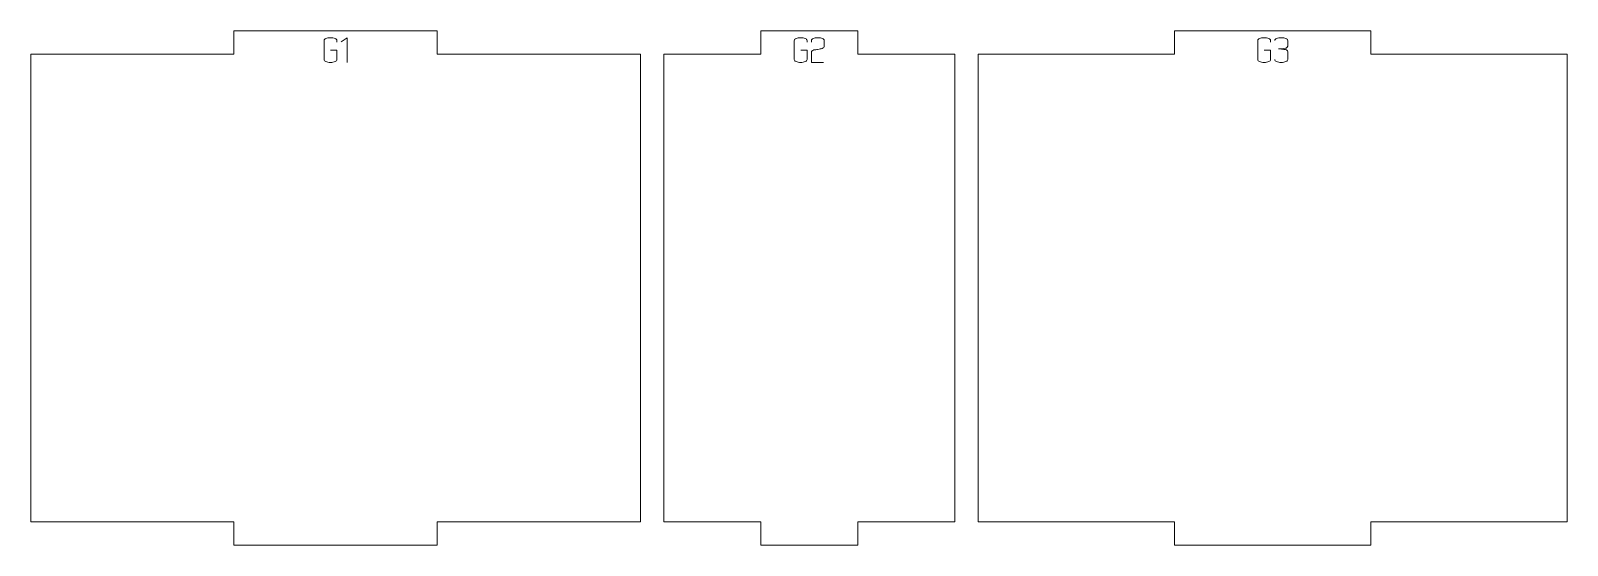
# Model space of a CAD drawing. Header units: centimetres. Extents: x -249 to 275, y -506 to 461.
# Drawn here: x -248.57 to -228.87, y -77.45 to -70.85 of the extents above; entities that cross this region are included whole.
import ezdxf

# ---------------------------------------------------------------- set-up
doc = ezdxf.new("R2010")
doc.units = ezdxf.units.CM
doc.header["$MEASUREMENT"] = 0
doc.layers.add('Capa 1', color=7, linetype='Continuous')

msp = doc.modelspace()

# ---------------------------------------------------------------- hatches: boundary and pattern name
at = {"layer": 'Capa 1', "true_color": 0x3e4095}
h = msp.add_hatch(color=175, dxfattribs=at)
edge = h.paths.add_edge_path()
edge.add_spline(control_points=[(-244.64789, -71.21865), (-244.64789, -71.22843), (-244.65576, -71.23676), (-244.67151, -71.24364), (-244.68725, -71.25052), (-244.7069, -71.25396), (-244.73044, -71.25396), (-244.75398, -71.25396), (-244.77363, -71.25052), (-244.78937, -71.24364), (-244.80512, -71.23676), (-244.81299, -71.22843), (-244.81299, -71.21865), (-244.81299, -71.21865), (-244.81299, -70.97283), (-244.81299, -70.97283), (-244.81299, -70.96305), (-244.80512, -70.95472), (-244.78937, -70.94784), (-244.77363, -70.94096), (-244.75398, -70.93752), (-244.73044, -70.93752), (-244.7069, -70.93752), (-244.68725, -70.94096), (-244.67151, -70.94784), (-244.65576, -70.95472), (-244.64789, -70.96305), (-244.64789, -70.97283), (-244.64789, -70.97283), (-244.64789, -70.9953), (-244.64789, -70.9953), (-244.64789, -70.9953), (-244.64789, -70.97283), (-244.64789, -70.97283), (-244.64789, -70.96305), (-244.65576, -70.95472), (-244.67151, -70.94784), (-244.68725, -70.94096), (-244.7069, -70.93752), (-244.73044, -70.93752), (-244.75398, -70.93752), (-244.77363, -70.94096), (-244.78937, -70.94784), (-244.80512, -70.95472), (-244.81299, -70.96305), (-244.81299, -70.97283), (-244.81299, -70.97283), (-244.81299, -71.21865), (-244.81299, -71.21865), (-244.81299, -71.22843), (-244.80512, -71.23676), (-244.78937, -71.24364), (-244.77363, -71.25052), (-244.75398, -71.25396), (-244.73044, -71.25396), (-244.7069, -71.25396), (-244.68725, -71.25052), (-244.67151, -71.24364), (-244.65576, -71.23676), (-244.64789, -71.22843), (-244.64789, -71.21865), (-244.64789, -71.21865), (-244.64789, -71.09574), (-244.64789, -71.09574), (-244.64789, -71.09574), (-244.72952, -71.09574), (-244.72952, -71.09574), (-244.72952, -71.09574), (-244.64789, -71.09574), (-244.64789, -71.09574), (-244.64789, -71.09574), (-244.64789, -71.21865), (-244.64789, -71.21865)], knot_values=[0, 0, 0, 0, 0.04166667, 0.04166667, 0.04166667, 0.08333333, 0.08333333, 0.08333333, 0.125, 0.125, 0.125, 0.16666667, 0.16666667, 0.16666667, 0.20833333, 0.20833333, 0.20833333, 0.25, 0.25, 0.25, 0.29166667, 0.29166667, 0.29166667, 0.33333333, 0.33333333, 0.33333333, 0.375, 0.375, 0.375, 0.41666667, 0.41666667, 0.41666667, 0.45833333, 0.45833333, 0.45833333, 0.5, 0.5, 0.5, 0.54166667, 0.54166667, 0.54166667, 0.58333333, 0.58333333, 0.58333333, 0.625, 0.625, 0.625, 0.66666667, 0.66666667, 0.66666667, 0.70833333, 0.70833333, 0.70833333, 0.75, 0.75, 0.75, 0.79166667, 0.79166667, 0.79166667, 0.83333333, 0.83333333, 0.83333333, 0.875, 0.875, 0.875, 0.91666667, 0.91666667, 0.91666667, 0.95833333, 0.95833333, 0.95833333, 1, 1, 1, 1], degree=3, periodic=1)
h = msp.add_hatch(color=175, dxfattribs=at)
edge = h.paths.add_edge_path()
edge.add_spline(control_points=[(-244.51673, -70.93706), (-244.51673, -70.93706), (-244.59286, -70.9898), (-244.59286, -70.9898), (-244.59286, -70.9898), (-244.51673, -70.93706), (-244.51673, -70.93706), (-244.51673, -70.93706), (-244.51673, -71.25396), (-244.51673, -71.25396), (-244.51673, -71.25396), (-244.51673, -70.93706), (-244.51673, -70.93706)], knot_values=[0, 0, 0, 0, 0.25, 0.25, 0.25, 0.5, 0.5, 0.5, 0.75, 0.75, 0.75, 1, 1, 1, 1], degree=3, periodic=1)
h = msp.add_hatch(color=175, dxfattribs=at)
edge = h.paths.add_edge_path()
edge.add_spline(control_points=[(-238.61669, -71.21865), (-238.61669, -71.22843), (-238.62456, -71.23676), (-238.64031, -71.24364), (-238.65605, -71.25052), (-238.6757, -71.25396), (-238.69924, -71.25396), (-238.72278, -71.25396), (-238.74243, -71.25052), (-238.75817, -71.24364), (-238.77392, -71.23676), (-238.78179, -71.22843), (-238.78179, -71.21865), (-238.78179, -71.21865), (-238.78179, -70.97283), (-238.78179, -70.97283), (-238.78179, -70.96305), (-238.77392, -70.95472), (-238.75817, -70.94784), (-238.74243, -70.94096), (-238.72278, -70.93752), (-238.69924, -70.93752), (-238.6757, -70.93752), (-238.65605, -70.94096), (-238.64031, -70.94784), (-238.62456, -70.95472), (-238.61669, -70.96305), (-238.61669, -70.97283), (-238.61669, -70.97283), (-238.61669, -70.9953), (-238.61669, -70.9953), (-238.61669, -70.9953), (-238.61669, -70.97283), (-238.61669, -70.97283), (-238.61669, -70.96305), (-238.62456, -70.95472), (-238.64031, -70.94784), (-238.65605, -70.94096), (-238.6757, -70.93752), (-238.69924, -70.93752), (-238.72278, -70.93752), (-238.74243, -70.94096), (-238.75817, -70.94784), (-238.77392, -70.95472), (-238.78179, -70.96305), (-238.78179, -70.97283), (-238.78179, -70.97283), (-238.78179, -71.21865), (-238.78179, -71.21865), (-238.78179, -71.22843), (-238.77392, -71.23676), (-238.75817, -71.24364), (-238.74243, -71.25052), (-238.72278, -71.25396), (-238.69924, -71.25396), (-238.6757, -71.25396), (-238.65605, -71.25052), (-238.64031, -71.24364), (-238.62456, -71.23676), (-238.61669, -71.22843), (-238.61669, -71.21865), (-238.61669, -71.21865), (-238.61669, -71.09574), (-238.61669, -71.09574), (-238.61669, -71.09574), (-238.69832, -71.09574), (-238.69832, -71.09574), (-238.69832, -71.09574), (-238.61669, -71.09574), (-238.61669, -71.09574), (-238.61669, -71.09574), (-238.61669, -71.21865), (-238.61669, -71.21865)], knot_values=[0, 0, 0, 0, 0.04166667, 0.04166667, 0.04166667, 0.08333333, 0.08333333, 0.08333333, 0.125, 0.125, 0.125, 0.16666667, 0.16666667, 0.16666667, 0.20833333, 0.20833333, 0.20833333, 0.25, 0.25, 0.25, 0.29166667, 0.29166667, 0.29166667, 0.33333333, 0.33333333, 0.33333333, 0.375, 0.375, 0.375, 0.41666667, 0.41666667, 0.41666667, 0.45833333, 0.45833333, 0.45833333, 0.5, 0.5, 0.5, 0.54166667, 0.54166667, 0.54166667, 0.58333333, 0.58333333, 0.58333333, 0.625, 0.625, 0.625, 0.66666667, 0.66666667, 0.66666667, 0.70833333, 0.70833333, 0.70833333, 0.75, 0.75, 0.75, 0.79166667, 0.79166667, 0.79166667, 0.83333333, 0.83333333, 0.83333333, 0.875, 0.875, 0.875, 0.91666667, 0.91666667, 0.91666667, 0.95833333, 0.95833333, 0.95833333, 1, 1, 1, 1], degree=3, periodic=1)
h = msp.add_hatch(color=175, dxfattribs=at)
edge = h.paths.add_edge_path()
edge.add_spline(control_points=[(-238.56212, -71.25396), (-238.56212, -71.25396), (-238.56212, -71.12142), (-238.56212, -71.12142), (-238.5612, -71.1095), (-238.55035, -71.10033), (-238.52956, -71.09391), (-238.521, -71.09329), (-238.51282, -71.0923), (-238.50502, -71.09092), (-238.49723, -71.08955), (-238.48935, -71.0881), (-238.4814, -71.08657), (-238.46673, -71.08412), (-238.45549, -71.08213), (-238.4477, -71.08061), (-238.4399, -71.07908), (-238.43233, -71.07709), (-238.42499, -71.07464), (-238.40604, -71.06761), (-238.39656, -71.05859), (-238.39656, -71.04759), (-238.39656, -71.04759), (-238.39656, -70.97283), (-238.39656, -70.97283), (-238.39656, -70.96305), (-238.40443, -70.95472), (-238.42018, -70.94784), (-238.43592, -70.94096), (-238.45557, -70.93752), (-238.47911, -70.93752), (-238.50265, -70.93752), (-238.5223, -70.94096), (-238.53804, -70.94784), (-238.55379, -70.95472), (-238.56166, -70.96305), (-238.56166, -70.97283), (-238.56166, -70.97283), (-238.56166, -70.9953), (-238.56166, -70.9953), (-238.56166, -70.9953), (-238.56166, -70.97283), (-238.56166, -70.97283), (-238.56166, -70.96305), (-238.55379, -70.95472), (-238.53804, -70.94784), (-238.5223, -70.94096), (-238.50265, -70.93752), (-238.47911, -70.93752), (-238.45557, -70.93752), (-238.43592, -70.94096), (-238.42018, -70.94784), (-238.40443, -70.95472), (-238.39656, -70.96305), (-238.39656, -70.97283), (-238.39656, -70.97283), (-238.39656, -71.04759), (-238.39656, -71.04759), (-238.39656, -71.05859), (-238.40604, -71.06761), (-238.42499, -71.07464), (-238.43233, -71.07709), (-238.4399, -71.07908), (-238.4477, -71.08061), (-238.45549, -71.08213), (-238.46673, -71.08412), (-238.4814, -71.08657), (-238.48935, -71.0881), (-238.49723, -71.08955), (-238.50502, -71.09092), (-238.51282, -71.0923), (-238.521, -71.09329), (-238.52956, -71.09391), (-238.55035, -71.10033), (-238.5612, -71.1095), (-238.56212, -71.12142), (-238.56212, -71.12142), (-238.56212, -71.25396), (-238.56212, -71.25396), (-238.56212, -71.25396), (-238.40527, -71.25396), (-238.40527, -71.25396), (-238.40527, -71.25396), (-238.56212, -71.25396), (-238.56212, -71.25396)], knot_values=[0, 0, 0, 0, 0.03571429, 0.03571429, 0.03571429, 0.07142857, 0.07142857, 0.07142857, 0.10714286, 0.10714286, 0.10714286, 0.14285714, 0.14285714, 0.14285714, 0.17857143, 0.17857143, 0.17857143, 0.21428571, 0.21428571, 0.21428571, 0.25, 0.25, 0.25, 0.28571429, 0.28571429, 0.28571429, 0.32142857, 0.32142857, 0.32142857, 0.35714286, 0.35714286, 0.35714286, 0.39285714, 0.39285714, 0.39285714, 0.42857143, 0.42857143, 0.42857143, 0.46428571, 0.46428571, 0.46428571, 0.5, 0.5, 0.5, 0.53571429, 0.53571429, 0.53571429, 0.57142857, 0.57142857, 0.57142857, 0.60714286, 0.60714286, 0.60714286, 0.64285714, 0.64285714, 0.64285714, 0.67857143, 0.67857143, 0.67857143, 0.71428571, 0.71428571, 0.71428571, 0.75, 0.75, 0.75, 0.78571429, 0.78571429, 0.78571429, 0.82142857, 0.82142857, 0.82142857, 0.85714286, 0.85714286, 0.85714286, 0.89285714, 0.89285714, 0.89285714, 0.92857143, 0.92857143, 0.92857143, 0.96428571, 0.96428571, 0.96428571, 1, 1, 1, 1], degree=3, periodic=1)
h = msp.add_hatch(color=175, dxfattribs=at)
edge = h.paths.add_edge_path()
edge.add_spline(control_points=[(-232.67242, -71.21865), (-232.67242, -71.22843), (-232.68029, -71.23676), (-232.69604, -71.24364), (-232.71178, -71.25052), (-232.73143, -71.25396), (-232.75497, -71.25396), (-232.77851, -71.25396), (-232.79816, -71.25052), (-232.8139, -71.24364), (-232.82965, -71.23676), (-232.83752, -71.22843), (-232.83752, -71.21865), (-232.83752, -71.21865), (-232.83752, -70.97283), (-232.83752, -70.97283), (-232.83752, -70.96305), (-232.82965, -70.95472), (-232.8139, -70.94784), (-232.79816, -70.94096), (-232.77851, -70.93752), (-232.75497, -70.93752), (-232.73143, -70.93752), (-232.71178, -70.94096), (-232.69604, -70.94784), (-232.68029, -70.95472), (-232.67242, -70.96305), (-232.67242, -70.97283), (-232.67242, -70.97283), (-232.67242, -70.9953), (-232.67242, -70.9953), (-232.67242, -70.9953), (-232.67242, -70.97283), (-232.67242, -70.97283), (-232.67242, -70.96305), (-232.68029, -70.95472), (-232.69604, -70.94784), (-232.71178, -70.94096), (-232.73143, -70.93752), (-232.75497, -70.93752), (-232.77851, -70.93752), (-232.79816, -70.94096), (-232.8139, -70.94784), (-232.82965, -70.95472), (-232.83752, -70.96305), (-232.83752, -70.97283), (-232.83752, -70.97283), (-232.83752, -71.21865), (-232.83752, -71.21865), (-232.83752, -71.22843), (-232.82965, -71.23676), (-232.8139, -71.24364), (-232.79816, -71.25052), (-232.77851, -71.25396), (-232.75497, -71.25396), (-232.73143, -71.25396), (-232.71178, -71.25052), (-232.69604, -71.24364), (-232.68029, -71.23676), (-232.67242, -71.22843), (-232.67242, -71.21865), (-232.67242, -71.21865), (-232.67242, -71.09574), (-232.67242, -71.09574), (-232.67242, -71.09574), (-232.75405, -71.09574), (-232.75405, -71.09574), (-232.75405, -71.09574), (-232.67242, -71.09574), (-232.67242, -71.09574), (-232.67242, -71.09574), (-232.67242, -71.21865), (-232.67242, -71.21865)], knot_values=[0, 0, 0, 0, 0.04166667, 0.04166667, 0.04166667, 0.08333333, 0.08333333, 0.08333333, 0.125, 0.125, 0.125, 0.16666667, 0.16666667, 0.16666667, 0.20833333, 0.20833333, 0.20833333, 0.25, 0.25, 0.25, 0.29166667, 0.29166667, 0.29166667, 0.33333333, 0.33333333, 0.33333333, 0.375, 0.375, 0.375, 0.41666667, 0.41666667, 0.41666667, 0.45833333, 0.45833333, 0.45833333, 0.5, 0.5, 0.5, 0.54166667, 0.54166667, 0.54166667, 0.58333333, 0.58333333, 0.58333333, 0.625, 0.625, 0.625, 0.66666667, 0.66666667, 0.66666667, 0.70833333, 0.70833333, 0.70833333, 0.75, 0.75, 0.75, 0.79166667, 0.79166667, 0.79166667, 0.83333333, 0.83333333, 0.83333333, 0.875, 0.875, 0.875, 0.91666667, 0.91666667, 0.91666667, 0.95833333, 0.95833333, 0.95833333, 1, 1, 1, 1], degree=3, periodic=1)
h = msp.add_hatch(color=175, dxfattribs=at)
edge = h.paths.add_edge_path()
edge.add_spline(control_points=[(-232.53484, -71.25396), (-232.55838, -71.25396), (-232.57803, -71.25052), (-232.59377, -71.24364), (-232.60952, -71.23676), (-232.61739, -71.22843), (-232.61739, -71.21865), (-232.61739, -71.22843), (-232.60952, -71.23676), (-232.59377, -71.24364), (-232.57803, -71.25052), (-232.55838, -71.25396), (-232.53484, -71.25396), (-232.5113, -71.25396), (-232.49165, -71.25052), (-232.47591, -71.24364), (-232.46016, -71.23676), (-232.45229, -71.22843), (-232.45229, -71.21865), (-232.45229, -71.21865), (-232.45229, -71.11546), (-232.45229, -71.11546), (-232.45229, -71.1072), (-232.45795, -71.10002), (-232.46926, -71.09391), (-232.48057, -71.08779), (-232.51374, -71.08366), (-232.56878, -71.08152), (-232.51405, -71.07816), (-232.48118, -71.07418), (-232.47018, -71.0696), (-232.45917, -71.06501), (-232.45321, -71.05752), (-232.45229, -71.04713), (-232.45229, -71.04713), (-232.45229, -70.97283), (-232.45229, -70.97283), (-232.45229, -70.96305), (-232.46016, -70.95472), (-232.47591, -70.94784), (-232.49165, -70.94096), (-232.5113, -70.93752), (-232.53484, -70.93752), (-232.55838, -70.93752), (-232.57803, -70.94096), (-232.59377, -70.94784), (-232.60952, -70.95472), (-232.61739, -70.96305), (-232.61739, -70.97283), (-232.61739, -70.96305), (-232.60952, -70.95472), (-232.59377, -70.94784), (-232.57803, -70.94096), (-232.55838, -70.93752), (-232.53484, -70.93752), (-232.5113, -70.93752), (-232.49165, -70.94096), (-232.47591, -70.94784), (-232.46016, -70.95472), (-232.45229, -70.96305), (-232.45229, -70.97283), (-232.45229, -70.97283), (-232.45229, -71.04713), (-232.45229, -71.04713), (-232.45321, -71.05752), (-232.45917, -71.06501), (-232.47018, -71.0696), (-232.48118, -71.07418), (-232.51405, -71.07816), (-232.56878, -71.08152), (-232.51374, -71.08366), (-232.48057, -71.08779), (-232.46926, -71.09391), (-232.45795, -71.10002), (-232.45229, -71.1072), (-232.45229, -71.11546), (-232.45229, -71.11546), (-232.45229, -71.21865), (-232.45229, -71.21865), (-232.45229, -71.22843), (-232.46016, -71.23676), (-232.47591, -71.24364), (-232.49165, -71.25052), (-232.5113, -71.25396), (-232.53484, -71.25396)], knot_values=[0, 0, 0, 0, 0.03571429, 0.03571429, 0.03571429, 0.07142857, 0.07142857, 0.07142857, 0.10714286, 0.10714286, 0.10714286, 0.14285714, 0.14285714, 0.14285714, 0.17857143, 0.17857143, 0.17857143, 0.21428571, 0.21428571, 0.21428571, 0.25, 0.25, 0.25, 0.28571429, 0.28571429, 0.28571429, 0.32142857, 0.32142857, 0.32142857, 0.35714286, 0.35714286, 0.35714286, 0.39285714, 0.39285714, 0.39285714, 0.42857143, 0.42857143, 0.42857143, 0.46428571, 0.46428571, 0.46428571, 0.5, 0.5, 0.5, 0.53571429, 0.53571429, 0.53571429, 0.57142857, 0.57142857, 0.57142857, 0.60714286, 0.60714286, 0.60714286, 0.64285714, 0.64285714, 0.64285714, 0.67857143, 0.67857143, 0.67857143, 0.71428571, 0.71428571, 0.71428571, 0.75, 0.75, 0.75, 0.78571429, 0.78571429, 0.78571429, 0.82142857, 0.82142857, 0.82142857, 0.85714286, 0.85714286, 0.85714286, 0.89285714, 0.89285714, 0.89285714, 0.92857143, 0.92857143, 0.92857143, 0.96428571, 0.96428571, 0.96428571, 1, 1, 1, 1], degree=3, periodic=1)

# ---------------------------------------------------------------- linework, layer by layer
at = {"layer": 'Capa 1', "color": 240, "lineweight": 9}
for points in [[(-248.5745, -71.14756), (-248.5745, -71.14756), (-248.5745, -77.14756), (-248.5745, -77.14756), (-248.5745, -77.14756), (-245.96808, -77.14756), (-245.96808, -77.14756), (-245.96808, -77.14756), (-245.96808, -77.44756), (-245.96808, -77.44756), (-245.96808, -77.44756), (-243.36165, -77.44756), (-243.36165, -77.44756), (-243.36165, -77.44756), (-243.36165, -77.14756), (-243.36165, -77.14756), (-243.36165, -77.14756), (-240.75523, -77.14756), (-240.75523, -77.14756), (-240.75523, -77.14756), (-240.75523, -71.14756), (-240.75523, -71.14756), (-240.75523, -71.14756), (-243.36165, -71.14756), (-243.36165, -71.14756), (-243.36165, -71.14756), (-243.36165, -70.84756), (-243.36165, -70.84756), (-243.36165, -70.84756), (-245.96808, -70.84756), (-245.96808, -70.84756), (-245.96808, -70.84756), (-245.96808, -71.14756), (-245.96808, -71.14756), (-245.96808, -71.14756), (-248.5745, -71.14756), (-248.5745, -71.14756)], [(-240.45523, -71.14756), (-240.45523, -71.14756), (-240.45523, -77.14756), (-240.45523, -77.14756), (-240.45523, -77.14756), (-239.21119, -77.14756), (-239.21119, -77.14756), (-239.21119, -77.14756), (-239.21119, -77.44756), (-239.21119, -77.44756), (-239.21119, -77.44756), (-237.96715, -77.44756), (-237.96715, -77.44756), (-237.96715, -77.44756), (-237.96715, -77.14756), (-237.96715, -77.14756), (-237.96715, -77.14756), (-236.72311, -77.14756), (-236.72311, -77.14756), (-236.72311, -77.14756), (-236.72311, -71.14756), (-236.72311, -71.14756), (-236.72311, -71.14756), (-237.96715, -71.14756), (-237.96715, -71.14756), (-237.96715, -71.14756), (-237.96715, -70.84756), (-237.96715, -70.84756), (-237.96715, -70.84756), (-239.21119, -70.84756), (-239.21119, -70.84756), (-239.21119, -70.84756), (-239.21119, -71.14756), (-239.21119, -71.14756), (-239.21119, -71.14756), (-240.45523, -71.14756), (-240.45523, -71.14756)], [(-236.42311, -71.14756), (-236.42311, -71.14756), (-236.42311, -77.14756), (-236.42311, -77.14756), (-236.42311, -77.14756), (-233.90431, -77.14756), (-233.90431, -77.14756), (-233.90431, -77.14756), (-233.90431, -77.44756), (-233.90431, -77.44756), (-233.90431, -77.44756), (-231.3855, -77.44756), (-231.3855, -77.44756), (-231.3855, -77.44756), (-231.3855, -77.14756), (-231.3855, -77.14756), (-231.3855, -77.14756), (-228.8667, -77.14756), (-228.8667, -77.14756), (-228.8667, -77.14756), (-228.8667, -71.14756), (-228.8667, -71.14756), (-228.8667, -71.14756), (-231.3855, -71.14756), (-231.3855, -71.14756), (-231.3855, -71.14756), (-231.3855, -70.84756), (-231.3855, -70.84756), (-231.3855, -70.84756), (-233.90431, -70.84756), (-233.90431, -70.84756), (-233.90431, -70.84756), (-233.90431, -71.14756), (-233.90431, -71.14756), (-233.90431, -71.14756), (-236.42311, -71.14756), (-236.42311, -71.14756)]]:
    msp.add_open_spline(points, degree=3, knots=[0, 0, 0, 0, 0.08333333, 0.08333333, 0.08333333, 0.16666667, 0.16666667, 0.16666667, 0.25, 0.25, 0.25, 0.33333333, 0.33333333, 0.33333333, 0.41666667, 0.41666667, 0.41666667, 0.5, 0.5, 0.5, 0.58333333, 0.58333333, 0.58333333, 0.66666667, 0.66666667, 0.66666667, 0.75, 0.75, 0.75, 0.83333333, 0.83333333, 0.83333333, 0.91666667, 0.91666667, 0.91666667, 1, 1, 1, 1], dxfattribs=at)
at = {"layer": 'Capa 1', "color": 114, "lineweight": 9}
for points, knots in [([(-244.64789, -71.21865), (-244.64789, -71.22843), (-244.65576, -71.23676), (-244.67151, -71.24364), (-244.68725, -71.25052), (-244.7069, -71.25396), (-244.73044, -71.25396), (-244.75398, -71.25396), (-244.77363, -71.25052), (-244.78937, -71.24364), (-244.80512, -71.23676), (-244.81299, -71.22843), (-244.81299, -71.21865), (-244.81299, -71.21865), (-244.81299, -70.97283), (-244.81299, -70.97283), (-244.81299, -70.96305), (-244.80512, -70.95472), (-244.78937, -70.94784), (-244.77363, -70.94096), (-244.75398, -70.93752), (-244.73044, -70.93752), (-244.7069, -70.93752), (-244.68725, -70.94096), (-244.67151, -70.94784), (-244.65576, -70.95472), (-244.64789, -70.96305), (-244.64789, -70.97283), (-244.64789, -70.97283), (-244.64789, -70.9953), (-244.64789, -70.9953), (-244.64789, -70.9953), (-244.64789, -70.97283), (-244.64789, -70.97283), (-244.64789, -70.96305), (-244.65576, -70.95472), (-244.67151, -70.94784), (-244.68725, -70.94096), (-244.7069, -70.93752), (-244.73044, -70.93752), (-244.75398, -70.93752), (-244.77363, -70.94096), (-244.78937, -70.94784), (-244.80512, -70.95472), (-244.81299, -70.96305), (-244.81299, -70.97283), (-244.81299, -70.97283), (-244.81299, -71.21865), (-244.81299, -71.21865), (-244.81299, -71.22843), (-244.80512, -71.23676), (-244.78937, -71.24364), (-244.77363, -71.25052), (-244.75398, -71.25396), (-244.73044, -71.25396), (-244.7069, -71.25396), (-244.68725, -71.25052), (-244.67151, -71.24364), (-244.65576, -71.23676), (-244.64789, -71.22843), (-244.64789, -71.21865), (-244.64789, -71.21865), (-244.64789, -71.09574), (-244.64789, -71.09574), (-244.64789, -71.09574), (-244.72952, -71.09574), (-244.72952, -71.09574), (-244.72952, -71.09574), (-244.64789, -71.09574), (-244.64789, -71.09574), (-244.64789, -71.09574), (-244.64789, -71.21865), (-244.64789, -71.21865)], [0, 0, 0, 0, 0.04166667, 0.04166667, 0.04166667, 0.08333333, 0.08333333, 0.08333333, 0.125, 0.125, 0.125, 0.16666667, 0.16666667, 0.16666667, 0.20833333, 0.20833333, 0.20833333, 0.25, 0.25, 0.25, 0.29166667, 0.29166667, 0.29166667, 0.33333333, 0.33333333, 0.33333333, 0.375, 0.375, 0.375, 0.41666667, 0.41666667, 0.41666667, 0.45833333, 0.45833333, 0.45833333, 0.5, 0.5, 0.5, 0.54166667, 0.54166667, 0.54166667, 0.58333333, 0.58333333, 0.58333333, 0.625, 0.625, 0.625, 0.66666667, 0.66666667, 0.66666667, 0.70833333, 0.70833333, 0.70833333, 0.75, 0.75, 0.75, 0.79166667, 0.79166667, 0.79166667, 0.83333333, 0.83333333, 0.83333333, 0.875, 0.875, 0.875, 0.91666667, 0.91666667, 0.91666667, 0.95833333, 0.95833333, 0.95833333, 1, 1, 1, 1]), ([(-244.51673, -70.93706), (-244.51673, -70.93706), (-244.59286, -70.9898), (-244.59286, -70.9898), (-244.59286, -70.9898), (-244.51673, -70.93706), (-244.51673, -70.93706), (-244.51673, -70.93706), (-244.51673, -71.25396), (-244.51673, -71.25396), (-244.51673, -71.25396), (-244.51673, -70.93706), (-244.51673, -70.93706)], [0, 0, 0, 0, 0.25, 0.25, 0.25, 0.5, 0.5, 0.5, 0.75, 0.75, 0.75, 1, 1, 1, 1]), ([(-238.61669, -71.21865), (-238.61669, -71.22843), (-238.62456, -71.23676), (-238.64031, -71.24364), (-238.65605, -71.25052), (-238.6757, -71.25396), (-238.69924, -71.25396), (-238.72278, -71.25396), (-238.74243, -71.25052), (-238.75817, -71.24364), (-238.77392, -71.23676), (-238.78179, -71.22843), (-238.78179, -71.21865), (-238.78179, -71.21865), (-238.78179, -70.97283), (-238.78179, -70.97283), (-238.78179, -70.96305), (-238.77392, -70.95472), (-238.75817, -70.94784), (-238.74243, -70.94096), (-238.72278, -70.93752), (-238.69924, -70.93752), (-238.6757, -70.93752), (-238.65605, -70.94096), (-238.64031, -70.94784), (-238.62456, -70.95472), (-238.61669, -70.96305), (-238.61669, -70.97283), (-238.61669, -70.97283), (-238.61669, -70.9953), (-238.61669, -70.9953), (-238.61669, -70.9953), (-238.61669, -70.97283), (-238.61669, -70.97283), (-238.61669, -70.96305), (-238.62456, -70.95472), (-238.64031, -70.94784), (-238.65605, -70.94096), (-238.6757, -70.93752), (-238.69924, -70.93752), (-238.72278, -70.93752), (-238.74243, -70.94096), (-238.75817, -70.94784), (-238.77392, -70.95472), (-238.78179, -70.96305), (-238.78179, -70.97283), (-238.78179, -70.97283), (-238.78179, -71.21865), (-238.78179, -71.21865), (-238.78179, -71.22843), (-238.77392, -71.23676), (-238.75817, -71.24364), (-238.74243, -71.25052), (-238.72278, -71.25396), (-238.69924, -71.25396), (-238.6757, -71.25396), (-238.65605, -71.25052), (-238.64031, -71.24364), (-238.62456, -71.23676), (-238.61669, -71.22843), (-238.61669, -71.21865), (-238.61669, -71.21865), (-238.61669, -71.09574), (-238.61669, -71.09574), (-238.61669, -71.09574), (-238.69832, -71.09574), (-238.69832, -71.09574), (-238.69832, -71.09574), (-238.61669, -71.09574), (-238.61669, -71.09574), (-238.61669, -71.09574), (-238.61669, -71.21865), (-238.61669, -71.21865)], [0, 0, 0, 0, 0.04166667, 0.04166667, 0.04166667, 0.08333333, 0.08333333, 0.08333333, 0.125, 0.125, 0.125, 0.16666667, 0.16666667, 0.16666667, 0.20833333, 0.20833333, 0.20833333, 0.25, 0.25, 0.25, 0.29166667, 0.29166667, 0.29166667, 0.33333333, 0.33333333, 0.33333333, 0.375, 0.375, 0.375, 0.41666667, 0.41666667, 0.41666667, 0.45833333, 0.45833333, 0.45833333, 0.5, 0.5, 0.5, 0.54166667, 0.54166667, 0.54166667, 0.58333333, 0.58333333, 0.58333333, 0.625, 0.625, 0.625, 0.66666667, 0.66666667, 0.66666667, 0.70833333, 0.70833333, 0.70833333, 0.75, 0.75, 0.75, 0.79166667, 0.79166667, 0.79166667, 0.83333333, 0.83333333, 0.83333333, 0.875, 0.875, 0.875, 0.91666667, 0.91666667, 0.91666667, 0.95833333, 0.95833333, 0.95833333, 1, 1, 1, 1]), ([(-238.56212, -71.25396), (-238.56212, -71.25396), (-238.56212, -71.12142), (-238.56212, -71.12142), (-238.5612, -71.1095), (-238.55035, -71.10033), (-238.52956, -71.09391), (-238.521, -71.09329), (-238.51282, -71.0923), (-238.50502, -71.09092), (-238.49723, -71.08955), (-238.48935, -71.0881), (-238.4814, -71.08657), (-238.46673, -71.08412), (-238.45549, -71.08213), (-238.4477, -71.08061), (-238.4399, -71.07908), (-238.43233, -71.07709), (-238.42499, -71.07464), (-238.40604, -71.06761), (-238.39656, -71.05859), (-238.39656, -71.04759), (-238.39656, -71.04759), (-238.39656, -70.97283), (-238.39656, -70.97283), (-238.39656, -70.96305), (-238.40443, -70.95472), (-238.42018, -70.94784), (-238.43592, -70.94096), (-238.45557, -70.93752), (-238.47911, -70.93752), (-238.50265, -70.93752), (-238.5223, -70.94096), (-238.53804, -70.94784), (-238.55379, -70.95472), (-238.56166, -70.96305), (-238.56166, -70.97283), (-238.56166, -70.97283), (-238.56166, -70.9953), (-238.56166, -70.9953), (-238.56166, -70.9953), (-238.56166, -70.97283), (-238.56166, -70.97283), (-238.56166, -70.96305), (-238.55379, -70.95472), (-238.53804, -70.94784), (-238.5223, -70.94096), (-238.50265, -70.93752), (-238.47911, -70.93752), (-238.45557, -70.93752), (-238.43592, -70.94096), (-238.42018, -70.94784), (-238.40443, -70.95472), (-238.39656, -70.96305), (-238.39656, -70.97283), (-238.39656, -70.97283), (-238.39656, -71.04759), (-238.39656, -71.04759), (-238.39656, -71.05859), (-238.40604, -71.06761), (-238.42499, -71.07464), (-238.43233, -71.07709), (-238.4399, -71.07908), (-238.4477, -71.08061), (-238.45549, -71.08213), (-238.46673, -71.08412), (-238.4814, -71.08657), (-238.48935, -71.0881), (-238.49723, -71.08955), (-238.50502, -71.09092), (-238.51282, -71.0923), (-238.521, -71.09329), (-238.52956, -71.09391), (-238.55035, -71.10033), (-238.5612, -71.1095), (-238.56212, -71.12142), (-238.56212, -71.12142), (-238.56212, -71.25396), (-238.56212, -71.25396), (-238.56212, -71.25396), (-238.40527, -71.25396), (-238.40527, -71.25396), (-238.40527, -71.25396), (-238.56212, -71.25396), (-238.56212, -71.25396)], [0, 0, 0, 0, 0.03571429, 0.03571429, 0.03571429, 0.07142857, 0.07142857, 0.07142857, 0.10714286, 0.10714286, 0.10714286, 0.14285714, 0.14285714, 0.14285714, 0.17857143, 0.17857143, 0.17857143, 0.21428571, 0.21428571, 0.21428571, 0.25, 0.25, 0.25, 0.28571429, 0.28571429, 0.28571429, 0.32142857, 0.32142857, 0.32142857, 0.35714286, 0.35714286, 0.35714286, 0.39285714, 0.39285714, 0.39285714, 0.42857143, 0.42857143, 0.42857143, 0.46428571, 0.46428571, 0.46428571, 0.5, 0.5, 0.5, 0.53571429, 0.53571429, 0.53571429, 0.57142857, 0.57142857, 0.57142857, 0.60714286, 0.60714286, 0.60714286, 0.64285714, 0.64285714, 0.64285714, 0.67857143, 0.67857143, 0.67857143, 0.71428571, 0.71428571, 0.71428571, 0.75, 0.75, 0.75, 0.78571429, 0.78571429, 0.78571429, 0.82142857, 0.82142857, 0.82142857, 0.85714286, 0.85714286, 0.85714286, 0.89285714, 0.89285714, 0.89285714, 0.92857143, 0.92857143, 0.92857143, 0.96428571, 0.96428571, 0.96428571, 1, 1, 1, 1]), ([(-232.67242, -71.21865), (-232.67242, -71.22843), (-232.68029, -71.23676), (-232.69604, -71.24364), (-232.71178, -71.25052), (-232.73143, -71.25396), (-232.75497, -71.25396), (-232.77851, -71.25396), (-232.79816, -71.25052), (-232.8139, -71.24364), (-232.82965, -71.23676), (-232.83752, -71.22843), (-232.83752, -71.21865), (-232.83752, -71.21865), (-232.83752, -70.97283), (-232.83752, -70.97283), (-232.83752, -70.96305), (-232.82965, -70.95472), (-232.8139, -70.94784), (-232.79816, -70.94096), (-232.77851, -70.93752), (-232.75497, -70.93752), (-232.73143, -70.93752), (-232.71178, -70.94096), (-232.69604, -70.94784), (-232.68029, -70.95472), (-232.67242, -70.96305), (-232.67242, -70.97283), (-232.67242, -70.97283), (-232.67242, -70.9953), (-232.67242, -70.9953), (-232.67242, -70.9953), (-232.67242, -70.97283), (-232.67242, -70.97283), (-232.67242, -70.96305), (-232.68029, -70.95472), (-232.69604, -70.94784), (-232.71178, -70.94096), (-232.73143, -70.93752), (-232.75497, -70.93752), (-232.77851, -70.93752), (-232.79816, -70.94096), (-232.8139, -70.94784), (-232.82965, -70.95472), (-232.83752, -70.96305), (-232.83752, -70.97283), (-232.83752, -70.97283), (-232.83752, -71.21865), (-232.83752, -71.21865), (-232.83752, -71.22843), (-232.82965, -71.23676), (-232.8139, -71.24364), (-232.79816, -71.25052), (-232.77851, -71.25396), (-232.75497, -71.25396), (-232.73143, -71.25396), (-232.71178, -71.25052), (-232.69604, -71.24364), (-232.68029, -71.23676), (-232.67242, -71.22843), (-232.67242, -71.21865), (-232.67242, -71.21865), (-232.67242, -71.09574), (-232.67242, -71.09574), (-232.67242, -71.09574), (-232.75405, -71.09574), (-232.75405, -71.09574), (-232.75405, -71.09574), (-232.67242, -71.09574), (-232.67242, -71.09574), (-232.67242, -71.09574), (-232.67242, -71.21865), (-232.67242, -71.21865)], [0, 0, 0, 0, 0.04166667, 0.04166667, 0.04166667, 0.08333333, 0.08333333, 0.08333333, 0.125, 0.125, 0.125, 0.16666667, 0.16666667, 0.16666667, 0.20833333, 0.20833333, 0.20833333, 0.25, 0.25, 0.25, 0.29166667, 0.29166667, 0.29166667, 0.33333333, 0.33333333, 0.33333333, 0.375, 0.375, 0.375, 0.41666667, 0.41666667, 0.41666667, 0.45833333, 0.45833333, 0.45833333, 0.5, 0.5, 0.5, 0.54166667, 0.54166667, 0.54166667, 0.58333333, 0.58333333, 0.58333333, 0.625, 0.625, 0.625, 0.66666667, 0.66666667, 0.66666667, 0.70833333, 0.70833333, 0.70833333, 0.75, 0.75, 0.75, 0.79166667, 0.79166667, 0.79166667, 0.83333333, 0.83333333, 0.83333333, 0.875, 0.875, 0.875, 0.91666667, 0.91666667, 0.91666667, 0.95833333, 0.95833333, 0.95833333, 1, 1, 1, 1]), ([(-232.53484, -71.25396), (-232.55838, -71.25396), (-232.57803, -71.25052), (-232.59377, -71.24364), (-232.60952, -71.23676), (-232.61739, -71.22843), (-232.61739, -71.21865), (-232.61739, -71.22843), (-232.60952, -71.23676), (-232.59377, -71.24364), (-232.57803, -71.25052), (-232.55838, -71.25396), (-232.53484, -71.25396), (-232.5113, -71.25396), (-232.49165, -71.25052), (-232.47591, -71.24364), (-232.46016, -71.23676), (-232.45229, -71.22843), (-232.45229, -71.21865), (-232.45229, -71.21865), (-232.45229, -71.11546), (-232.45229, -71.11546), (-232.45229, -71.1072), (-232.45795, -71.10002), (-232.46926, -71.09391), (-232.48057, -71.08779), (-232.51374, -71.08366), (-232.56878, -71.08152), (-232.51405, -71.07816), (-232.48118, -71.07418), (-232.47018, -71.0696), (-232.45917, -71.06501), (-232.45321, -71.05752), (-232.45229, -71.04713), (-232.45229, -71.04713), (-232.45229, -70.97283), (-232.45229, -70.97283), (-232.45229, -70.96305), (-232.46016, -70.95472), (-232.47591, -70.94784), (-232.49165, -70.94096), (-232.5113, -70.93752), (-232.53484, -70.93752), (-232.55838, -70.93752), (-232.57803, -70.94096), (-232.59377, -70.94784), (-232.60952, -70.95472), (-232.61739, -70.96305), (-232.61739, -70.97283), (-232.61739, -70.96305), (-232.60952, -70.95472), (-232.59377, -70.94784), (-232.57803, -70.94096), (-232.55838, -70.93752), (-232.53484, -70.93752), (-232.5113, -70.93752), (-232.49165, -70.94096), (-232.47591, -70.94784), (-232.46016, -70.95472), (-232.45229, -70.96305), (-232.45229, -70.97283), (-232.45229, -70.97283), (-232.45229, -71.04713), (-232.45229, -71.04713), (-232.45321, -71.05752), (-232.45917, -71.06501), (-232.47018, -71.0696), (-232.48118, -71.07418), (-232.51405, -71.07816), (-232.56878, -71.08152), (-232.51374, -71.08366), (-232.48057, -71.08779), (-232.46926, -71.09391), (-232.45795, -71.10002), (-232.45229, -71.1072), (-232.45229, -71.11546), (-232.45229, -71.11546), (-232.45229, -71.21865), (-232.45229, -71.21865), (-232.45229, -71.22843), (-232.46016, -71.23676), (-232.47591, -71.24364), (-232.49165, -71.25052), (-232.5113, -71.25396), (-232.53484, -71.25396)], [0, 0, 0, 0, 0.03571429, 0.03571429, 0.03571429, 0.07142857, 0.07142857, 0.07142857, 0.10714286, 0.10714286, 0.10714286, 0.14285714, 0.14285714, 0.14285714, 0.17857143, 0.17857143, 0.17857143, 0.21428571, 0.21428571, 0.21428571, 0.25, 0.25, 0.25, 0.28571429, 0.28571429, 0.28571429, 0.32142857, 0.32142857, 0.32142857, 0.35714286, 0.35714286, 0.35714286, 0.39285714, 0.39285714, 0.39285714, 0.42857143, 0.42857143, 0.42857143, 0.46428571, 0.46428571, 0.46428571, 0.5, 0.5, 0.5, 0.53571429, 0.53571429, 0.53571429, 0.57142857, 0.57142857, 0.57142857, 0.60714286, 0.60714286, 0.60714286, 0.64285714, 0.64285714, 0.64285714, 0.67857143, 0.67857143, 0.67857143, 0.71428571, 0.71428571, 0.71428571, 0.75, 0.75, 0.75, 0.78571429, 0.78571429, 0.78571429, 0.82142857, 0.82142857, 0.82142857, 0.85714286, 0.85714286, 0.85714286, 0.89285714, 0.89285714, 0.89285714, 0.92857143, 0.92857143, 0.92857143, 0.96428571, 0.96428571, 0.96428571, 1, 1, 1, 1])]:
    msp.add_open_spline(points, degree=3, knots=knots, dxfattribs=at)

doc.saveas('drawing.dxf')
